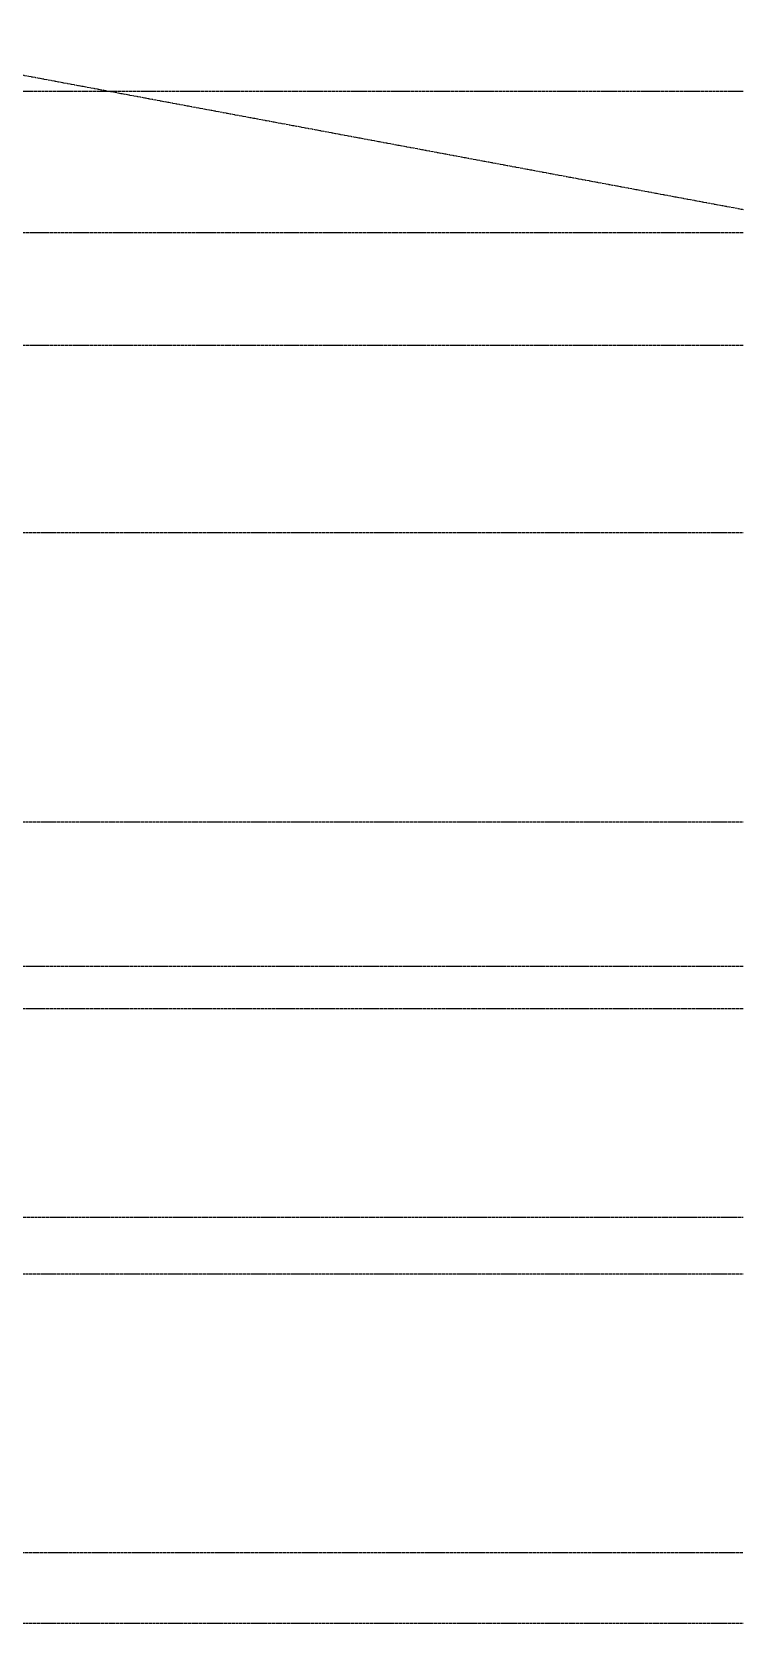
# Model space of a CAD drawing. Header units: inches. Extents: x -6955 to 13123, y -1334 to 3701.
# Drawn here: x 8143.7 to 8345.3, y 1738.6 to 2189.4 of the extents above; entities that cross this region are included whole.
import ezdxf

# ---------------------------------------------------------------- set-up
doc = ezdxf.new("R2010")
doc.units = ezdxf.units.IN
doc.header["$MEASUREMENT"] = 0
doc.linetypes.add('CENTER2', pattern=[1.125, 0.75, -0.125, 0.125, -0.125])
doc.layers.add('A-Grid(SmallScale)', color=11, linetype='CENTER2')

msp = doc.modelspace()

# ---------------------------------------------------------------- linework, layer by layer
at = {"layer": 'A-Grid(SmallScale)'}
for p, q in [((4537.3342, 2848.8619), (8345.3342, 2139.0799)), ((4555.5574, 2172.5773), (8345.3342, 2172.5773)), ((4552.2192, 2132.5773), (8345.3342, 2132.5773)), ((4552.2192, 2100.5773), (8345.3342, 2100.5773)), ((4537.3342, 2047.5773), (8345.3342, 2047.5773)), ((4537.3342, 1965.5773), (8345.3342, 1965.5773)), ((8345.3342, 1912.5773), (4537.3342, 1912.5773)), ((4561.449, 1853.5773), (8345.3342, 1853.5773)), ((4537.3342, 1837.5773), (8345.3342, 1837.5773)), ((4563.1356, 1758.5773), (8345.3342, 1758.5773)), ((4537.3342, 1738.5773), (8345.3342, 1738.5773))]:
    msp.add_line(p, q, dxfattribs=at)
msp.add_lwpolyline([(8345.3342, 1924.5773), (4557.6467, 1924.5773), (4550.0842, 1939.1398), (4504.0217, 1939.1398)], dxfattribs=at)

doc.saveas('drawing.dxf')
